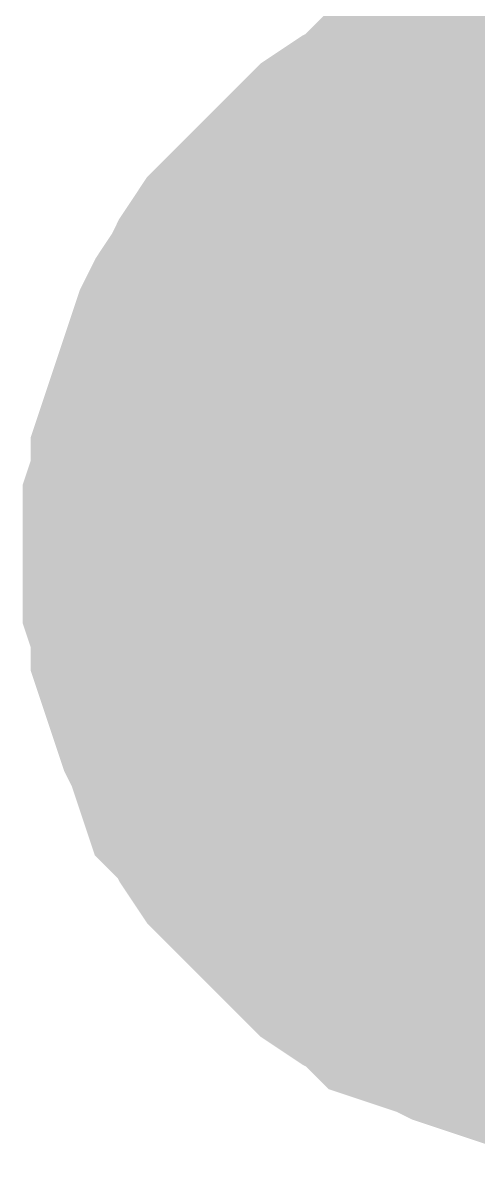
# Model space of a CAD drawing. Header units: inches. Extents: x 0 to 431, y 0 to 297.
# Drawn here: x 86.569 to 87.06, y 95.799 to 97.025 of the extents above; entities that cross this region are included whole.
import ezdxf

# ---------------------------------------------------------------- set-up
doc = ezdxf.new("R2010")
doc.units = ezdxf.units.IN
doc.layers.add('Sheet', color=255, linetype='Continuous')

msp = doc.modelspace()

# ---------------------------------------------------------------- linework, layer by layer
at = {"layer": 'Sheet'}
for points in [[(86.7193, 96.4528, 0.2997, 0.2997, 0), (86.7193, 96.478, 0.2997, 0.2997, 0), (86.7193, 96.5032, 0.2997, 0.2997, 0), (86.7277, 96.5284, 0.2997, 0.2997, 0), (86.7277, 96.5536, 0.2997, 0.2997, 0), (86.7361, 96.5788, 0.2997, 0.2997, 0), (86.7445, 96.604, 0.2997, 0.2997, 0), (86.7529, 96.6292, 0.2997, 0.2997, 0), (86.7613, 96.6544, 0.2997, 0.2997, 0), (86.7697, 96.6796, 0.2997, 0.2997, 0), (86.7781, 96.6964, 0.2997, 0.2997, 0), (86.7949, 96.7216, 0.2997, 0.2997, 0), (86.8033, 96.7384, 0.2997, 0.2997, 0), (86.8201, 96.7637, 0.2997, 0.2997, 0), (86.8369, 96.7805, 0.2997, 0.2997, 0), (86.8537, 96.7973, 0.2997, 0.2997, 0), (86.8705, 96.8141, 0.2997, 0.2997, 0), (86.8873, 96.8309, 0.2997, 0.2997, 0), (86.9041, 96.8477, 0.2997, 0.2997, 0), (86.9209, 96.8645, 0.2997, 0.2997, 0), (86.9461, 96.8813, 0.2997, 0.2997, 0), (86.9629, 96.8897, 0.2997, 0.2997, 0), (86.9797, 96.9065, 0.2997, 0.2997, 0), (87.0049, 96.9149, 0.2997, 0.2997, 0), (87.0301, 96.9233, 0.2997, 0.2997, 0), (87.0469, 96.9317, 0.2997, 0.2997, 0), (87.0721, 96.9401, 0.2997, 0.2997, 0), (87.0974, 96.9485, 0.2997, 0.2997, 0), (87.1226, 96.9569, 0.2997, 0.2997, 0), (87.1478, 96.9569, 0.2997, 0.2997, 0), (87.173, 96.9653, 0.2997, 0.2997, 0), (87.1982, 96.9653, 0.2997, 0.2997, 0), (87.2234, 96.9653, 0.2997, 0.2997, 0)], [(86.7193, 96.4528, 0.2997, 0.2997, 0), (86.7193, 96.478, 0.2997, 0.2997, 0), (86.7193, 96.5032, 0.2997, 0.2997, 0), (86.7277, 96.5284, 0.2997, 0.2997, 0), (86.7277, 96.5536, 0.2997, 0.2997, 0), (86.7361, 96.5788, 0.2997, 0.2997, 0), (86.7445, 96.604, 0.2997, 0.2997, 0), (86.7529, 96.6292, 0.2997, 0.2997, 0), (86.7613, 96.6544, 0.2997, 0.2997, 0), (86.7697, 96.6796, 0.2997, 0.2997, 0), (86.7781, 96.6964, 0.2997, 0.2997, 0), (86.7949, 96.7216, 0.2997, 0.2997, 0), (86.8033, 96.7384, 0.2997, 0.2997, 0), (86.8201, 96.7637, 0.2997, 0.2997, 0), (86.8369, 96.7805, 0.2997, 0.2997, 0), (86.8537, 96.7973, 0.2997, 0.2997, 0), (86.8705, 96.8141, 0.2997, 0.2997, 0), (86.8873, 96.8309, 0.2997, 0.2997, 0), (86.9041, 96.8477, 0.2997, 0.2997, 0), (86.9209, 96.8645, 0.2997, 0.2997, 0), (86.9461, 96.8813, 0.2997, 0.2997, 0), (86.9629, 96.8897, 0.2997, 0.2997, 0), (86.9797, 96.9065, 0.2997, 0.2997, 0), (87.0049, 96.9149, 0.2997, 0.2997, 0), (87.0301, 96.9233, 0.2997, 0.2997, 0), (87.0469, 96.9317, 0.2997, 0.2997, 0), (87.0721, 96.9401, 0.2997, 0.2997, 0), (87.0974, 96.9485, 0.2997, 0.2997, 0), (87.1226, 96.9569, 0.2997, 0.2997, 0), (87.1478, 96.9569, 0.2997, 0.2997, 0), (87.173, 96.9653, 0.2997, 0.2997, 0), (87.1982, 96.9653, 0.2997, 0.2997, 0), (87.2234, 96.9653, 0.2997, 0.2997, 0)], [(86.7193, 96.4528, 0.2997, 0.2997, 0), (86.7193, 96.478, 0.2997, 0.2997, 0), (86.7193, 96.5032, 0.2997, 0.2997, 0), (86.7277, 96.5284, 0.2997, 0.2997, 0), (86.7277, 96.5536, 0.2997, 0.2997, 0), (86.7361, 96.5788, 0.2997, 0.2997, 0), (86.7445, 96.604, 0.2997, 0.2997, 0), (86.7529, 96.6292, 0.2997, 0.2997, 0), (86.7613, 96.6544, 0.2997, 0.2997, 0), (86.7697, 96.6796, 0.2997, 0.2997, 0), (86.7781, 96.6964, 0.2997, 0.2997, 0), (86.7949, 96.7216, 0.2997, 0.2997, 0), (86.8033, 96.7384, 0.2997, 0.2997, 0), (86.8201, 96.7637, 0.2997, 0.2997, 0), (86.8369, 96.7805, 0.2997, 0.2997, 0), (86.8537, 96.7973, 0.2997, 0.2997, 0), (86.8705, 96.8141, 0.2997, 0.2997, 0), (86.8873, 96.8309, 0.2997, 0.2997, 0), (86.9041, 96.8477, 0.2997, 0.2997, 0), (86.9209, 96.8645, 0.2997, 0.2997, 0), (86.9461, 96.8813, 0.2997, 0.2997, 0), (86.9629, 96.8897, 0.2997, 0.2997, 0), (86.9797, 96.9065, 0.2997, 0.2997, 0), (87.0049, 96.9149, 0.2997, 0.2997, 0), (87.0301, 96.9233, 0.2997, 0.2997, 0), (87.0469, 96.9317, 0.2997, 0.2997, 0), (87.0721, 96.9401, 0.2997, 0.2997, 0), (87.0974, 96.9485, 0.2997, 0.2997, 0), (87.1226, 96.9569, 0.2997, 0.2997, 0), (87.1478, 96.9569, 0.2997, 0.2997, 0), (87.173, 96.9653, 0.2997, 0.2997, 0), (87.1982, 96.9653, 0.2997, 0.2997, 0), (87.2234, 96.9653, 0.2997, 0.2997, 0)], [(86.7193, 96.4528, 0.2997, 0.2997, 0), (86.7193, 96.478, 0.2997, 0.2997, 0), (86.7193, 96.5032, 0.2997, 0.2997, 0), (86.7277, 96.5284, 0.2997, 0.2997, 0), (86.7277, 96.5536, 0.2997, 0.2997, 0), (86.7361, 96.5788, 0.2997, 0.2997, 0), (86.7445, 96.604, 0.2997, 0.2997, 0), (86.7529, 96.6292, 0.2997, 0.2997, 0), (86.7613, 96.6544, 0.2997, 0.2997, 0), (86.7697, 96.6796, 0.2997, 0.2997, 0), (86.7781, 96.6964, 0.2997, 0.2997, 0), (86.7949, 96.7216, 0.2997, 0.2997, 0), (86.8033, 96.7384, 0.2997, 0.2997, 0), (86.8201, 96.7637, 0.2997, 0.2997, 0), (86.8369, 96.7805, 0.2997, 0.2997, 0), (86.8537, 96.7973, 0.2997, 0.2997, 0), (86.8705, 96.8141, 0.2997, 0.2997, 0), (86.8873, 96.8309, 0.2997, 0.2997, 0), (86.9041, 96.8477, 0.2997, 0.2997, 0), (86.9209, 96.8645, 0.2997, 0.2997, 0), (86.9461, 96.8813, 0.2997, 0.2997, 0), (86.9629, 96.8897, 0.2997, 0.2997, 0), (86.9797, 96.9065, 0.2997, 0.2997, 0), (87.0049, 96.9149, 0.2997, 0.2997, 0), (87.0301, 96.9233, 0.2997, 0.2997, 0), (87.0469, 96.9317, 0.2997, 0.2997, 0), (87.0721, 96.9401, 0.2997, 0.2997, 0), (87.0974, 96.9485, 0.2997, 0.2997, 0), (87.1226, 96.9569, 0.2997, 0.2997, 0), (87.1478, 96.9569, 0.2997, 0.2997, 0), (87.173, 96.9653, 0.2997, 0.2997, 0), (87.1982, 96.9653, 0.2997, 0.2997, 0), (87.2234, 96.9653, 0.2997, 0.2997, 0)], [(86.7193, 96.4528, 0.2997, 0.2997, 0), (86.7193, 96.478, 0.2997, 0.2997, 0), (86.7193, 96.5032, 0.2997, 0.2997, 0), (86.7277, 96.5284, 0.2997, 0.2997, 0), (86.7277, 96.5536, 0.2997, 0.2997, 0), (86.7361, 96.5788, 0.2997, 0.2997, 0), (86.7445, 96.604, 0.2997, 0.2997, 0), (86.7529, 96.6292, 0.2997, 0.2997, 0), (86.7613, 96.6544, 0.2997, 0.2997, 0), (86.7697, 96.6796, 0.2997, 0.2997, 0), (86.7781, 96.6964, 0.2997, 0.2997, 0), (86.7949, 96.7216, 0.2997, 0.2997, 0), (86.8033, 96.7384, 0.2997, 0.2997, 0), (86.8201, 96.7637, 0.2997, 0.2997, 0), (86.8369, 96.7805, 0.2997, 0.2997, 0), (86.8537, 96.7973, 0.2997, 0.2997, 0), (86.8705, 96.8141, 0.2997, 0.2997, 0), (86.8873, 96.8309, 0.2997, 0.2997, 0), (86.9041, 96.8477, 0.2997, 0.2997, 0), (86.9209, 96.8645, 0.2997, 0.2997, 0), (86.9461, 96.8813, 0.2997, 0.2997, 0), (86.9629, 96.8897, 0.2997, 0.2997, 0), (86.9797, 96.9065, 0.2997, 0.2997, 0), (87.0049, 96.9149, 0.2997, 0.2997, 0), (87.0301, 96.9233, 0.2997, 0.2997, 0), (87.0469, 96.9317, 0.2997, 0.2997, 0), (87.0721, 96.9401, 0.2997, 0.2997, 0), (87.0974, 96.9485, 0.2997, 0.2997, 0), (87.1226, 96.9569, 0.2997, 0.2997, 0), (87.1478, 96.9569, 0.2997, 0.2997, 0), (87.173, 96.9653, 0.2997, 0.2997, 0), (87.1982, 96.9653, 0.2997, 0.2997, 0), (87.2234, 96.9653, 0.2997, 0.2997, 0)], [(86.7193, 96.4528, 0.0991, 0.0991, 0), (86.7193, 96.478, 0.0991, 0.0991, 0), (86.7193, 96.5032, 0.0991, 0.0991, 0), (86.7277, 96.5284, 0.0991, 0.0991, 0), (86.7277, 96.5536, 0.0991, 0.0991, 0), (86.7361, 96.5788, 0.0991, 0.0991, 0), (86.7445, 96.604, 0.0991, 0.0991, 0), (86.7529, 96.6292, 0.0991, 0.0991, 0), (86.7613, 96.6544, 0.0991, 0.0991, 0), (86.7697, 96.6796, 0.0991, 0.0991, 0), (86.7781, 96.6964, 0.0991, 0.0991, 0), (86.7949, 96.7216, 0.0991, 0.0991, 0), (86.8033, 96.7384, 0.0991, 0.0991, 0), (86.8201, 96.7637, 0.0991, 0.0991, 0), (86.8369, 96.7805, 0.0991, 0.0991, 0), (86.8537, 96.7973, 0.0991, 0.0991, 0), (86.8705, 96.8141, 0.0991, 0.0991, 0), (86.8873, 96.8309, 0.0991, 0.0991, 0), (86.9041, 96.8477, 0.0991, 0.0991, 0), (86.9209, 96.8645, 0.0991, 0.0991, 0), (86.9461, 96.8813, 0.0991, 0.0991, 0), (86.9629, 96.8897, 0.0991, 0.0991, 0), (86.9797, 96.9065, 0.0991, 0.0991, 0), (87.0049, 96.9149, 0.0991, 0.0991, 0), (87.0301, 96.9233, 0.0991, 0.0991, 0), (87.0469, 96.9317, 0.0991, 0.0991, 0), (87.0721, 96.9401, 0.0991, 0.0991, 0), (87.0974, 96.9485, 0.0991, 0.0991, 0), (87.1226, 96.9569, 0.0991, 0.0991, 0)], [(86.7193, 96.4528, 0.0991, 0.0991, 0), (86.7193, 96.478, 0.0991, 0.0991, 0), (86.7193, 96.5032, 0.0991, 0.0991, 0), (86.7277, 96.5284, 0.0991, 0.0991, 0), (86.7277, 96.5536, 0.0991, 0.0991, 0), (86.7361, 96.5788, 0.0991, 0.0991, 0), (86.7445, 96.604, 0.0991, 0.0991, 0), (86.7529, 96.6292, 0.0991, 0.0991, 0), (86.7613, 96.6544, 0.0991, 0.0991, 0), (86.7697, 96.6796, 0.0991, 0.0991, 0), (86.7781, 96.6964, 0.0991, 0.0991, 0), (86.7949, 96.7216, 0.0991, 0.0991, 0), (86.8033, 96.7384, 0.0991, 0.0991, 0), (86.8201, 96.7637, 0.0991, 0.0991, 0), (86.8369, 96.7805, 0.0991, 0.0991, 0), (86.8537, 96.7973, 0.0991, 0.0991, 0), (86.8705, 96.8141, 0.0991, 0.0991, 0), (86.8873, 96.8309, 0.0991, 0.0991, 0), (86.9041, 96.8477, 0.0991, 0.0991, 0), (86.9209, 96.8645, 0.0991, 0.0991, 0), (86.9461, 96.8813, 0.0991, 0.0991, 0), (86.9629, 96.8897, 0.0991, 0.0991, 0), (86.9797, 96.9065, 0.0991, 0.0991, 0), (87.0049, 96.9149, 0.0991, 0.0991, 0), (87.0301, 96.9233, 0.0991, 0.0991, 0), (87.0469, 96.9317, 0.0991, 0.0991, 0), (87.0721, 96.9401, 0.0991, 0.0991, 0), (87.0974, 96.9485, 0.0991, 0.0991, 0), (87.1226, 96.9569, 0.0991, 0.0991, 0)], [(86.7193, 96.4528, 0.0991, 0.0991, 0), (86.7193, 96.478, 0.0991, 0.0991, 0), (86.7193, 96.5032, 0.0991, 0.0991, 0), (86.7277, 96.5284, 0.0991, 0.0991, 0), (86.7277, 96.5536, 0.0991, 0.0991, 0), (86.7361, 96.5788, 0.0991, 0.0991, 0), (86.7445, 96.604, 0.0991, 0.0991, 0), (86.7529, 96.6292, 0.0991, 0.0991, 0), (86.7613, 96.6544, 0.0991, 0.0991, 0), (86.7697, 96.6796, 0.0991, 0.0991, 0), (86.7781, 96.6964, 0.0991, 0.0991, 0), (86.7949, 96.7216, 0.0991, 0.0991, 0), (86.8033, 96.7384, 0.0991, 0.0991, 0), (86.8201, 96.7637, 0.0991, 0.0991, 0), (86.8369, 96.7805, 0.0991, 0.0991, 0), (86.8537, 96.7973, 0.0991, 0.0991, 0), (86.8705, 96.8141, 0.0991, 0.0991, 0), (86.8873, 96.8309, 0.0991, 0.0991, 0), (86.9041, 96.8477, 0.0991, 0.0991, 0), (86.9209, 96.8645, 0.0991, 0.0991, 0), (86.9461, 96.8813, 0.0991, 0.0991, 0), (86.9629, 96.8897, 0.0991, 0.0991, 0), (86.9797, 96.9065, 0.0991, 0.0991, 0), (87.0049, 96.9149, 0.0991, 0.0991, 0), (87.0301, 96.9233, 0.0991, 0.0991, 0), (87.0469, 96.9317, 0.0991, 0.0991, 0), (87.0721, 96.9401, 0.0991, 0.0991, 0), (87.0974, 96.9485, 0.0991, 0.0991, 0), (87.1226, 96.9569, 0.0991, 0.0991, 0)], [(86.7193, 96.4528, 0.0991, 0.0991, 0), (86.7193, 96.478, 0.0991, 0.0991, 0), (86.7193, 96.5032, 0.0991, 0.0991, 0), (86.7277, 96.5284, 0.0991, 0.0991, 0), (86.7277, 96.5536, 0.0991, 0.0991, 0), (86.7361, 96.5788, 0.0991, 0.0991, 0), (86.7445, 96.604, 0.0991, 0.0991, 0), (86.7529, 96.6292, 0.0991, 0.0991, 0), (86.7613, 96.6544, 0.0991, 0.0991, 0), (86.7697, 96.6796, 0.0991, 0.0991, 0), (86.7781, 96.6964, 0.0991, 0.0991, 0), (86.7949, 96.7216, 0.0991, 0.0991, 0), (86.8033, 96.7384, 0.0991, 0.0991, 0), (86.8201, 96.7637, 0.0991, 0.0991, 0), (86.8369, 96.7805, 0.0991, 0.0991, 0), (86.8537, 96.7973, 0.0991, 0.0991, 0), (86.8705, 96.8141, 0.0991, 0.0991, 0), (86.8873, 96.8309, 0.0991, 0.0991, 0), (86.9041, 96.8477, 0.0991, 0.0991, 0), (86.9209, 96.8645, 0.0991, 0.0991, 0), (86.9461, 96.8813, 0.0991, 0.0991, 0), (86.9629, 96.8897, 0.0991, 0.0991, 0), (86.9797, 96.9065, 0.0991, 0.0991, 0), (87.0049, 96.9149, 0.0991, 0.0991, 0), (87.0301, 96.9233, 0.0991, 0.0991, 0), (87.0469, 96.9317, 0.0991, 0.0991, 0), (87.0721, 96.9401, 0.0991, 0.0991, 0), (87.0974, 96.9485, 0.0991, 0.0991, 0), (87.1226, 96.9569, 0.0991, 0.0991, 0)], [(86.7193, 96.4528, 0.0991, 0.0991, 0), (86.7193, 96.478, 0.0991, 0.0991, 0), (86.7193, 96.5032, 0.0991, 0.0991, 0), (86.7277, 96.5284, 0.0991, 0.0991, 0), (86.7277, 96.5536, 0.0991, 0.0991, 0), (86.7361, 96.5788, 0.0991, 0.0991, 0), (86.7445, 96.604, 0.0991, 0.0991, 0), (86.7529, 96.6292, 0.0991, 0.0991, 0), (86.7613, 96.6544, 0.0991, 0.0991, 0), (86.7697, 96.6796, 0.0991, 0.0991, 0), (86.7781, 96.6964, 0.0991, 0.0991, 0), (86.7949, 96.7216, 0.0991, 0.0991, 0), (86.8033, 96.7384, 0.0991, 0.0991, 0), (86.8201, 96.7637, 0.0991, 0.0991, 0), (86.8369, 96.7805, 0.0991, 0.0991, 0), (86.8537, 96.7973, 0.0991, 0.0991, 0), (86.8705, 96.8141, 0.0991, 0.0991, 0), (86.8873, 96.8309, 0.0991, 0.0991, 0), (86.9041, 96.8477, 0.0991, 0.0991, 0), (86.9209, 96.8645, 0.0991, 0.0991, 0), (86.9461, 96.8813, 0.0991, 0.0991, 0), (86.9629, 96.8897, 0.0991, 0.0991, 0), (86.9797, 96.9065, 0.0991, 0.0991, 0), (87.0049, 96.9149, 0.0991, 0.0991, 0), (87.0301, 96.9233, 0.0991, 0.0991, 0), (87.0469, 96.9317, 0.0991, 0.0991, 0), (87.0721, 96.9401, 0.0991, 0.0991, 0), (87.0974, 96.9485, 0.0991, 0.0991, 0), (87.1226, 96.9569, 0.0991, 0.0991, 0)], [(87.2234, 95.9487, 0.2997, 0.2997, 0), (87.1982, 95.9487, 0.2997, 0.2997, 0), (87.173, 95.9487, 0.2997, 0.2997, 0), (87.1478, 95.9571, 0.2997, 0.2997, 0), (87.1226, 95.9571, 0.2997, 0.2997, 0), (87.0974, 95.9655, 0.2997, 0.2997, 0), (87.0721, 95.9739, 0.2997, 0.2997, 0), (87.0469, 95.9823, 0.2997, 0.2997, 0), (87.0301, 95.9907, 0.2997, 0.2997, 0), (87.0049, 95.9991, 0.2997, 0.2997, 0), (86.9797, 96.0075, 0.2997, 0.2997, 0), (86.9629, 96.0243, 0.2997, 0.2997, 0), (86.9461, 96.0327, 0.2997, 0.2997, 0), (86.9209, 96.0495, 0.2997, 0.2997, 0), (86.9041, 96.0663, 0.2997, 0.2997, 0), (86.8873, 96.0831, 0.2997, 0.2997, 0), (86.8705, 96.0999, 0.2997, 0.2997, 0), (86.8537, 96.1167, 0.2997, 0.2997, 0), (86.8369, 96.1335, 0.2997, 0.2997, 0), (86.8201, 96.1503, 0.2997, 0.2997, 0), (86.8033, 96.1755, 0.2997, 0.2997, 0), (86.7949, 96.1923, 0.2997, 0.2997, 0), (86.7781, 96.2091, 0.2997, 0.2997, 0), (86.7697, 96.2343, 0.2997, 0.2997, 0), (86.7613, 96.2595, 0.2997, 0.2997, 0), (86.7529, 96.2763, 0.2997, 0.2997, 0), (86.7445, 96.3016, 0.2997, 0.2997, 0), (86.7361, 96.3268, 0.2997, 0.2997, 0), (86.7277, 96.352, 0.2997, 0.2997, 0), (86.7277, 96.3772, 0.2997, 0.2997, 0), (86.7193, 96.4024, 0.2997, 0.2997, 0), (86.7193, 96.4276, 0.2997, 0.2997, 0), (86.7193, 96.4528, 0.2997, 0.2997, 0)], [(86.7193, 96.4528, 0.2997, 0.2997, 0), (86.7193, 96.4528, 0.2997, 0.2997, 0)], [(87.2234, 95.9487, 0.2997, 0.2997, 0), (87.1982, 95.9487, 0.2997, 0.2997, 0), (87.173, 95.9487, 0.2997, 0.2997, 0), (87.1478, 95.9571, 0.2997, 0.2997, 0), (87.1226, 95.9571, 0.2997, 0.2997, 0), (87.0974, 95.9655, 0.2997, 0.2997, 0), (87.0721, 95.9739, 0.2997, 0.2997, 0), (87.0469, 95.9823, 0.2997, 0.2997, 0), (87.0301, 95.9907, 0.2997, 0.2997, 0), (87.0049, 95.9991, 0.2997, 0.2997, 0), (86.9797, 96.0075, 0.2997, 0.2997, 0), (86.9629, 96.0243, 0.2997, 0.2997, 0), (86.9461, 96.0327, 0.2997, 0.2997, 0), (86.9209, 96.0495, 0.2997, 0.2997, 0), (86.9041, 96.0663, 0.2997, 0.2997, 0), (86.8873, 96.0831, 0.2997, 0.2997, 0), (86.8705, 96.0999, 0.2997, 0.2997, 0), (86.8537, 96.1167, 0.2997, 0.2997, 0), (86.8369, 96.1335, 0.2997, 0.2997, 0), (86.8201, 96.1503, 0.2997, 0.2997, 0), (86.8033, 96.1755, 0.2997, 0.2997, 0), (86.7949, 96.1923, 0.2997, 0.2997, 0), (86.7781, 96.2091, 0.2997, 0.2997, 0), (86.7697, 96.2343, 0.2997, 0.2997, 0), (86.7613, 96.2595, 0.2997, 0.2997, 0), (86.7529, 96.2763, 0.2997, 0.2997, 0), (86.7445, 96.3016, 0.2997, 0.2997, 0), (86.7361, 96.3268, 0.2997, 0.2997, 0), (86.7277, 96.352, 0.2997, 0.2997, 0), (86.7277, 96.3772, 0.2997, 0.2997, 0), (86.7193, 96.4024, 0.2997, 0.2997, 0), (86.7193, 96.4276, 0.2997, 0.2997, 0), (86.7193, 96.4528, 0.2997, 0.2997, 0)], [(86.7193, 96.4528, 0.2997, 0.2997, 0), (86.7193, 96.4528, 0.2997, 0.2997, 0)], [(87.2234, 95.9487, 0.2997, 0.2997, 0), (87.1982, 95.9487, 0.2997, 0.2997, 0), (87.173, 95.9487, 0.2997, 0.2997, 0), (87.1478, 95.9571, 0.2997, 0.2997, 0), (87.1226, 95.9571, 0.2997, 0.2997, 0), (87.0974, 95.9655, 0.2997, 0.2997, 0), (87.0721, 95.9739, 0.2997, 0.2997, 0), (87.0469, 95.9823, 0.2997, 0.2997, 0), (87.0301, 95.9907, 0.2997, 0.2997, 0), (87.0049, 95.9991, 0.2997, 0.2997, 0), (86.9797, 96.0075, 0.2997, 0.2997, 0), (86.9629, 96.0243, 0.2997, 0.2997, 0), (86.9461, 96.0327, 0.2997, 0.2997, 0), (86.9209, 96.0495, 0.2997, 0.2997, 0), (86.9041, 96.0663, 0.2997, 0.2997, 0), (86.8873, 96.0831, 0.2997, 0.2997, 0), (86.8705, 96.0999, 0.2997, 0.2997, 0), (86.8537, 96.1167, 0.2997, 0.2997, 0), (86.8369, 96.1335, 0.2997, 0.2997, 0), (86.8201, 96.1503, 0.2997, 0.2997, 0), (86.8033, 96.1755, 0.2997, 0.2997, 0), (86.7949, 96.1923, 0.2997, 0.2997, 0), (86.7781, 96.2091, 0.2997, 0.2997, 0), (86.7697, 96.2343, 0.2997, 0.2997, 0), (86.7613, 96.2595, 0.2997, 0.2997, 0), (86.7529, 96.2763, 0.2997, 0.2997, 0), (86.7445, 96.3016, 0.2997, 0.2997, 0), (86.7361, 96.3268, 0.2997, 0.2997, 0), (86.7277, 96.352, 0.2997, 0.2997, 0), (86.7277, 96.3772, 0.2997, 0.2997, 0), (86.7193, 96.4024, 0.2997, 0.2997, 0), (86.7193, 96.4276, 0.2997, 0.2997, 0), (86.7193, 96.4528, 0.2997, 0.2997, 0)], [(86.7193, 96.4528, 0.2997, 0.2997, 0), (86.7193, 96.4528, 0.2997, 0.2997, 0)], [(87.2234, 95.9487, 0.2997, 0.2997, 0), (87.1982, 95.9487, 0.2997, 0.2997, 0), (87.173, 95.9487, 0.2997, 0.2997, 0), (87.1478, 95.9571, 0.2997, 0.2997, 0), (87.1226, 95.9571, 0.2997, 0.2997, 0), (87.0974, 95.9655, 0.2997, 0.2997, 0), (87.0721, 95.9739, 0.2997, 0.2997, 0), (87.0469, 95.9823, 0.2997, 0.2997, 0), (87.0301, 95.9907, 0.2997, 0.2997, 0), (87.0049, 95.9991, 0.2997, 0.2997, 0), (86.9797, 96.0075, 0.2997, 0.2997, 0), (86.9629, 96.0243, 0.2997, 0.2997, 0), (86.9461, 96.0327, 0.2997, 0.2997, 0), (86.9209, 96.0495, 0.2997, 0.2997, 0), (86.9041, 96.0663, 0.2997, 0.2997, 0), (86.8873, 96.0831, 0.2997, 0.2997, 0), (86.8705, 96.0999, 0.2997, 0.2997, 0), (86.8537, 96.1167, 0.2997, 0.2997, 0), (86.8369, 96.1335, 0.2997, 0.2997, 0), (86.8201, 96.1503, 0.2997, 0.2997, 0), (86.8033, 96.1755, 0.2997, 0.2997, 0), (86.7949, 96.1923, 0.2997, 0.2997, 0), (86.7781, 96.2091, 0.2997, 0.2997, 0), (86.7697, 96.2343, 0.2997, 0.2997, 0), (86.7613, 96.2595, 0.2997, 0.2997, 0), (86.7529, 96.2763, 0.2997, 0.2997, 0), (86.7445, 96.3016, 0.2997, 0.2997, 0), (86.7361, 96.3268, 0.2997, 0.2997, 0), (86.7277, 96.352, 0.2997, 0.2997, 0), (86.7277, 96.3772, 0.2997, 0.2997, 0), (86.7193, 96.4024, 0.2997, 0.2997, 0), (86.7193, 96.4276, 0.2997, 0.2997, 0), (86.7193, 96.4528, 0.2997, 0.2997, 0)], [(86.7193, 96.4528, 0.2997, 0.2997, 0), (86.7193, 96.4528, 0.2997, 0.2997, 0)], [(87.2234, 95.9487, 0.2997, 0.2997, 0), (87.1982, 95.9487, 0.2997, 0.2997, 0), (87.173, 95.9487, 0.2997, 0.2997, 0), (87.1478, 95.9571, 0.2997, 0.2997, 0), (87.1226, 95.9571, 0.2997, 0.2997, 0), (87.0974, 95.9655, 0.2997, 0.2997, 0), (87.0721, 95.9739, 0.2997, 0.2997, 0), (87.0469, 95.9823, 0.2997, 0.2997, 0), (87.0301, 95.9907, 0.2997, 0.2997, 0), (87.0049, 95.9991, 0.2997, 0.2997, 0), (86.9797, 96.0075, 0.2997, 0.2997, 0), (86.9629, 96.0243, 0.2997, 0.2997, 0), (86.9461, 96.0327, 0.2997, 0.2997, 0), (86.9209, 96.0495, 0.2997, 0.2997, 0), (86.9041, 96.0663, 0.2997, 0.2997, 0), (86.8873, 96.0831, 0.2997, 0.2997, 0), (86.8705, 96.0999, 0.2997, 0.2997, 0), (86.8537, 96.1167, 0.2997, 0.2997, 0), (86.8369, 96.1335, 0.2997, 0.2997, 0), (86.8201, 96.1503, 0.2997, 0.2997, 0), (86.8033, 96.1755, 0.2997, 0.2997, 0), (86.7949, 96.1923, 0.2997, 0.2997, 0), (86.7781, 96.2091, 0.2997, 0.2997, 0), (86.7697, 96.2343, 0.2997, 0.2997, 0), (86.7613, 96.2595, 0.2997, 0.2997, 0), (86.7529, 96.2763, 0.2997, 0.2997, 0), (86.7445, 96.3016, 0.2997, 0.2997, 0), (86.7361, 96.3268, 0.2997, 0.2997, 0), (86.7277, 96.352, 0.2997, 0.2997, 0), (86.7277, 96.3772, 0.2997, 0.2997, 0), (86.7193, 96.4024, 0.2997, 0.2997, 0), (86.7193, 96.4276, 0.2997, 0.2997, 0), (86.7193, 96.4528, 0.2997, 0.2997, 0)], [(86.7193, 96.4528, 0.2997, 0.2997, 0), (86.7193, 96.4528, 0.2997, 0.2997, 0)], [(87.1226, 95.9571, 0.0991, 0.0991, 0), (87.0974, 95.9655, 0.0991, 0.0991, 0), (87.0721, 95.9739, 0.0991, 0.0991, 0), (87.0469, 95.9823, 0.0991, 0.0991, 0), (87.0301, 95.9907, 0.0991, 0.0991, 0), (87.0049, 95.9991, 0.0991, 0.0991, 0), (86.9797, 96.0075, 0.0991, 0.0991, 0), (86.9629, 96.0243, 0.0991, 0.0991, 0), (86.9461, 96.0327, 0.0991, 0.0991, 0), (86.9209, 96.0495, 0.0991, 0.0991, 0), (86.9041, 96.0663, 0.0991, 0.0991, 0), (86.8873, 96.0831, 0.0991, 0.0991, 0), (86.8705, 96.0999, 0.0991, 0.0991, 0), (86.8537, 96.1167, 0.0991, 0.0991, 0), (86.8369, 96.1335, 0.0991, 0.0991, 0), (86.8201, 96.1503, 0.0991, 0.0991, 0), (86.8033, 96.1755, 0.0991, 0.0991, 0), (86.7949, 96.1923, 0.0991, 0.0991, 0), (86.7781, 96.2091, 0.0991, 0.0991, 0), (86.7697, 96.2343, 0.0991, 0.0991, 0), (86.7613, 96.2595, 0.0991, 0.0991, 0), (86.7529, 96.2763, 0.0991, 0.0991, 0), (86.7445, 96.3016, 0.0991, 0.0991, 0), (86.7361, 96.3268, 0.0991, 0.0991, 0), (86.7277, 96.352, 0.0991, 0.0991, 0), (86.7277, 96.3772, 0.0991, 0.0991, 0), (86.7193, 96.4024, 0.0991, 0.0991, 0), (86.7193, 96.4276, 0.0991, 0.0991, 0), (86.7193, 96.4528, 0.0991, 0.0991, 0)], [(86.7193, 96.4528, 0.0991, 0.0991, 0), (86.7193, 96.4528, 0.0991, 0.0991, 0)], [(87.1226, 95.9571, 0.0991, 0.0991, 0), (87.0974, 95.9655, 0.0991, 0.0991, 0), (87.0721, 95.9739, 0.0991, 0.0991, 0), (87.0469, 95.9823, 0.0991, 0.0991, 0), (87.0301, 95.9907, 0.0991, 0.0991, 0), (87.0049, 95.9991, 0.0991, 0.0991, 0), (86.9797, 96.0075, 0.0991, 0.0991, 0), (86.9629, 96.0243, 0.0991, 0.0991, 0), (86.9461, 96.0327, 0.0991, 0.0991, 0), (86.9209, 96.0495, 0.0991, 0.0991, 0), (86.9041, 96.0663, 0.0991, 0.0991, 0), (86.8873, 96.0831, 0.0991, 0.0991, 0), (86.8705, 96.0999, 0.0991, 0.0991, 0), (86.8537, 96.1167, 0.0991, 0.0991, 0), (86.8369, 96.1335, 0.0991, 0.0991, 0), (86.8201, 96.1503, 0.0991, 0.0991, 0), (86.8033, 96.1755, 0.0991, 0.0991, 0), (86.7949, 96.1923, 0.0991, 0.0991, 0), (86.7781, 96.2091, 0.0991, 0.0991, 0), (86.7697, 96.2343, 0.0991, 0.0991, 0), (86.7613, 96.2595, 0.0991, 0.0991, 0), (86.7529, 96.2763, 0.0991, 0.0991, 0), (86.7445, 96.3016, 0.0991, 0.0991, 0), (86.7361, 96.3268, 0.0991, 0.0991, 0), (86.7277, 96.352, 0.0991, 0.0991, 0), (86.7277, 96.3772, 0.0991, 0.0991, 0), (86.7193, 96.4024, 0.0991, 0.0991, 0), (86.7193, 96.4276, 0.0991, 0.0991, 0), (86.7193, 96.4528, 0.0991, 0.0991, 0)], [(86.7193, 96.4528, 0.0991, 0.0991, 0), (86.7193, 96.4528, 0.0991, 0.0991, 0)], [(87.1226, 95.9571, 0.0991, 0.0991, 0), (87.0974, 95.9655, 0.0991, 0.0991, 0), (87.0721, 95.9739, 0.0991, 0.0991, 0), (87.0469, 95.9823, 0.0991, 0.0991, 0), (87.0301, 95.9907, 0.0991, 0.0991, 0), (87.0049, 95.9991, 0.0991, 0.0991, 0), (86.9797, 96.0075, 0.0991, 0.0991, 0), (86.9629, 96.0243, 0.0991, 0.0991, 0), (86.9461, 96.0327, 0.0991, 0.0991, 0), (86.9209, 96.0495, 0.0991, 0.0991, 0), (86.9041, 96.0663, 0.0991, 0.0991, 0), (86.8873, 96.0831, 0.0991, 0.0991, 0), (86.8705, 96.0999, 0.0991, 0.0991, 0), (86.8537, 96.1167, 0.0991, 0.0991, 0), (86.8369, 96.1335, 0.0991, 0.0991, 0), (86.8201, 96.1503, 0.0991, 0.0991, 0), (86.8033, 96.1755, 0.0991, 0.0991, 0), (86.7949, 96.1923, 0.0991, 0.0991, 0), (86.7781, 96.2091, 0.0991, 0.0991, 0), (86.7697, 96.2343, 0.0991, 0.0991, 0), (86.7613, 96.2595, 0.0991, 0.0991, 0), (86.7529, 96.2763, 0.0991, 0.0991, 0), (86.7445, 96.3016, 0.0991, 0.0991, 0), (86.7361, 96.3268, 0.0991, 0.0991, 0), (86.7277, 96.352, 0.0991, 0.0991, 0), (86.7277, 96.3772, 0.0991, 0.0991, 0), (86.7193, 96.4024, 0.0991, 0.0991, 0), (86.7193, 96.4276, 0.0991, 0.0991, 0), (86.7193, 96.4528, 0.0991, 0.0991, 0)], [(86.7193, 96.4528, 0.0991, 0.0991, 0), (86.7193, 96.4528, 0.0991, 0.0991, 0)], [(87.1226, 95.9571, 0.0991, 0.0991, 0), (87.0974, 95.9655, 0.0991, 0.0991, 0), (87.0721, 95.9739, 0.0991, 0.0991, 0), (87.0469, 95.9823, 0.0991, 0.0991, 0), (87.0301, 95.9907, 0.0991, 0.0991, 0), (87.0049, 95.9991, 0.0991, 0.0991, 0), (86.9797, 96.0075, 0.0991, 0.0991, 0), (86.9629, 96.0243, 0.0991, 0.0991, 0), (86.9461, 96.0327, 0.0991, 0.0991, 0), (86.9209, 96.0495, 0.0991, 0.0991, 0), (86.9041, 96.0663, 0.0991, 0.0991, 0), (86.8873, 96.0831, 0.0991, 0.0991, 0), (86.8705, 96.0999, 0.0991, 0.0991, 0), (86.8537, 96.1167, 0.0991, 0.0991, 0), (86.8369, 96.1335, 0.0991, 0.0991, 0), (86.8201, 96.1503, 0.0991, 0.0991, 0), (86.8033, 96.1755, 0.0991, 0.0991, 0), (86.7949, 96.1923, 0.0991, 0.0991, 0), (86.7781, 96.2091, 0.0991, 0.0991, 0), (86.7697, 96.2343, 0.0991, 0.0991, 0), (86.7613, 96.2595, 0.0991, 0.0991, 0), (86.7529, 96.2763, 0.0991, 0.0991, 0), (86.7445, 96.3016, 0.0991, 0.0991, 0), (86.7361, 96.3268, 0.0991, 0.0991, 0), (86.7277, 96.352, 0.0991, 0.0991, 0), (86.7277, 96.3772, 0.0991, 0.0991, 0), (86.7193, 96.4024, 0.0991, 0.0991, 0), (86.7193, 96.4276, 0.0991, 0.0991, 0), (86.7193, 96.4528, 0.0991, 0.0991, 0)], [(86.7193, 96.4528, 0.0991, 0.0991, 0), (86.7193, 96.4528, 0.0991, 0.0991, 0)], [(87.1226, 95.9571, 0.0991, 0.0991, 0), (87.0974, 95.9655, 0.0991, 0.0991, 0), (87.0721, 95.9739, 0.0991, 0.0991, 0), (87.0469, 95.9823, 0.0991, 0.0991, 0), (87.0301, 95.9907, 0.0991, 0.0991, 0), (87.0049, 95.9991, 0.0991, 0.0991, 0), (86.9797, 96.0075, 0.0991, 0.0991, 0), (86.9629, 96.0243, 0.0991, 0.0991, 0), (86.9461, 96.0327, 0.0991, 0.0991, 0), (86.9209, 96.0495, 0.0991, 0.0991, 0), (86.9041, 96.0663, 0.0991, 0.0991, 0), (86.8873, 96.0831, 0.0991, 0.0991, 0), (86.8705, 96.0999, 0.0991, 0.0991, 0), (86.8537, 96.1167, 0.0991, 0.0991, 0), (86.8369, 96.1335, 0.0991, 0.0991, 0), (86.8201, 96.1503, 0.0991, 0.0991, 0), (86.8033, 96.1755, 0.0991, 0.0991, 0), (86.7949, 96.1923, 0.0991, 0.0991, 0), (86.7781, 96.2091, 0.0991, 0.0991, 0), (86.7697, 96.2343, 0.0991, 0.0991, 0), (86.7613, 96.2595, 0.0991, 0.0991, 0), (86.7529, 96.2763, 0.0991, 0.0991, 0), (86.7445, 96.3016, 0.0991, 0.0991, 0), (86.7361, 96.3268, 0.0991, 0.0991, 0), (86.7277, 96.352, 0.0991, 0.0991, 0), (86.7277, 96.3772, 0.0991, 0.0991, 0), (86.7193, 96.4024, 0.0991, 0.0991, 0), (86.7193, 96.4276, 0.0991, 0.0991, 0), (86.7193, 96.4528, 0.0991, 0.0991, 0)], [(86.7193, 96.4528, 0.0991, 0.0991, 0), (86.7193, 96.4528, 0.0991, 0.0991, 0)]]:
    msp.add_lwpolyline(points, format="xyseb", dxfattribs=at)
msp.add_lwpolyline([(86.9661, 96.4601, 0.508, 0.508, 1), (87.4741, 96.4601, 0.508, 0.508, 1)], format="xyseb", close=True, dxfattribs=at)

doc.saveas('drawing.dxf')
